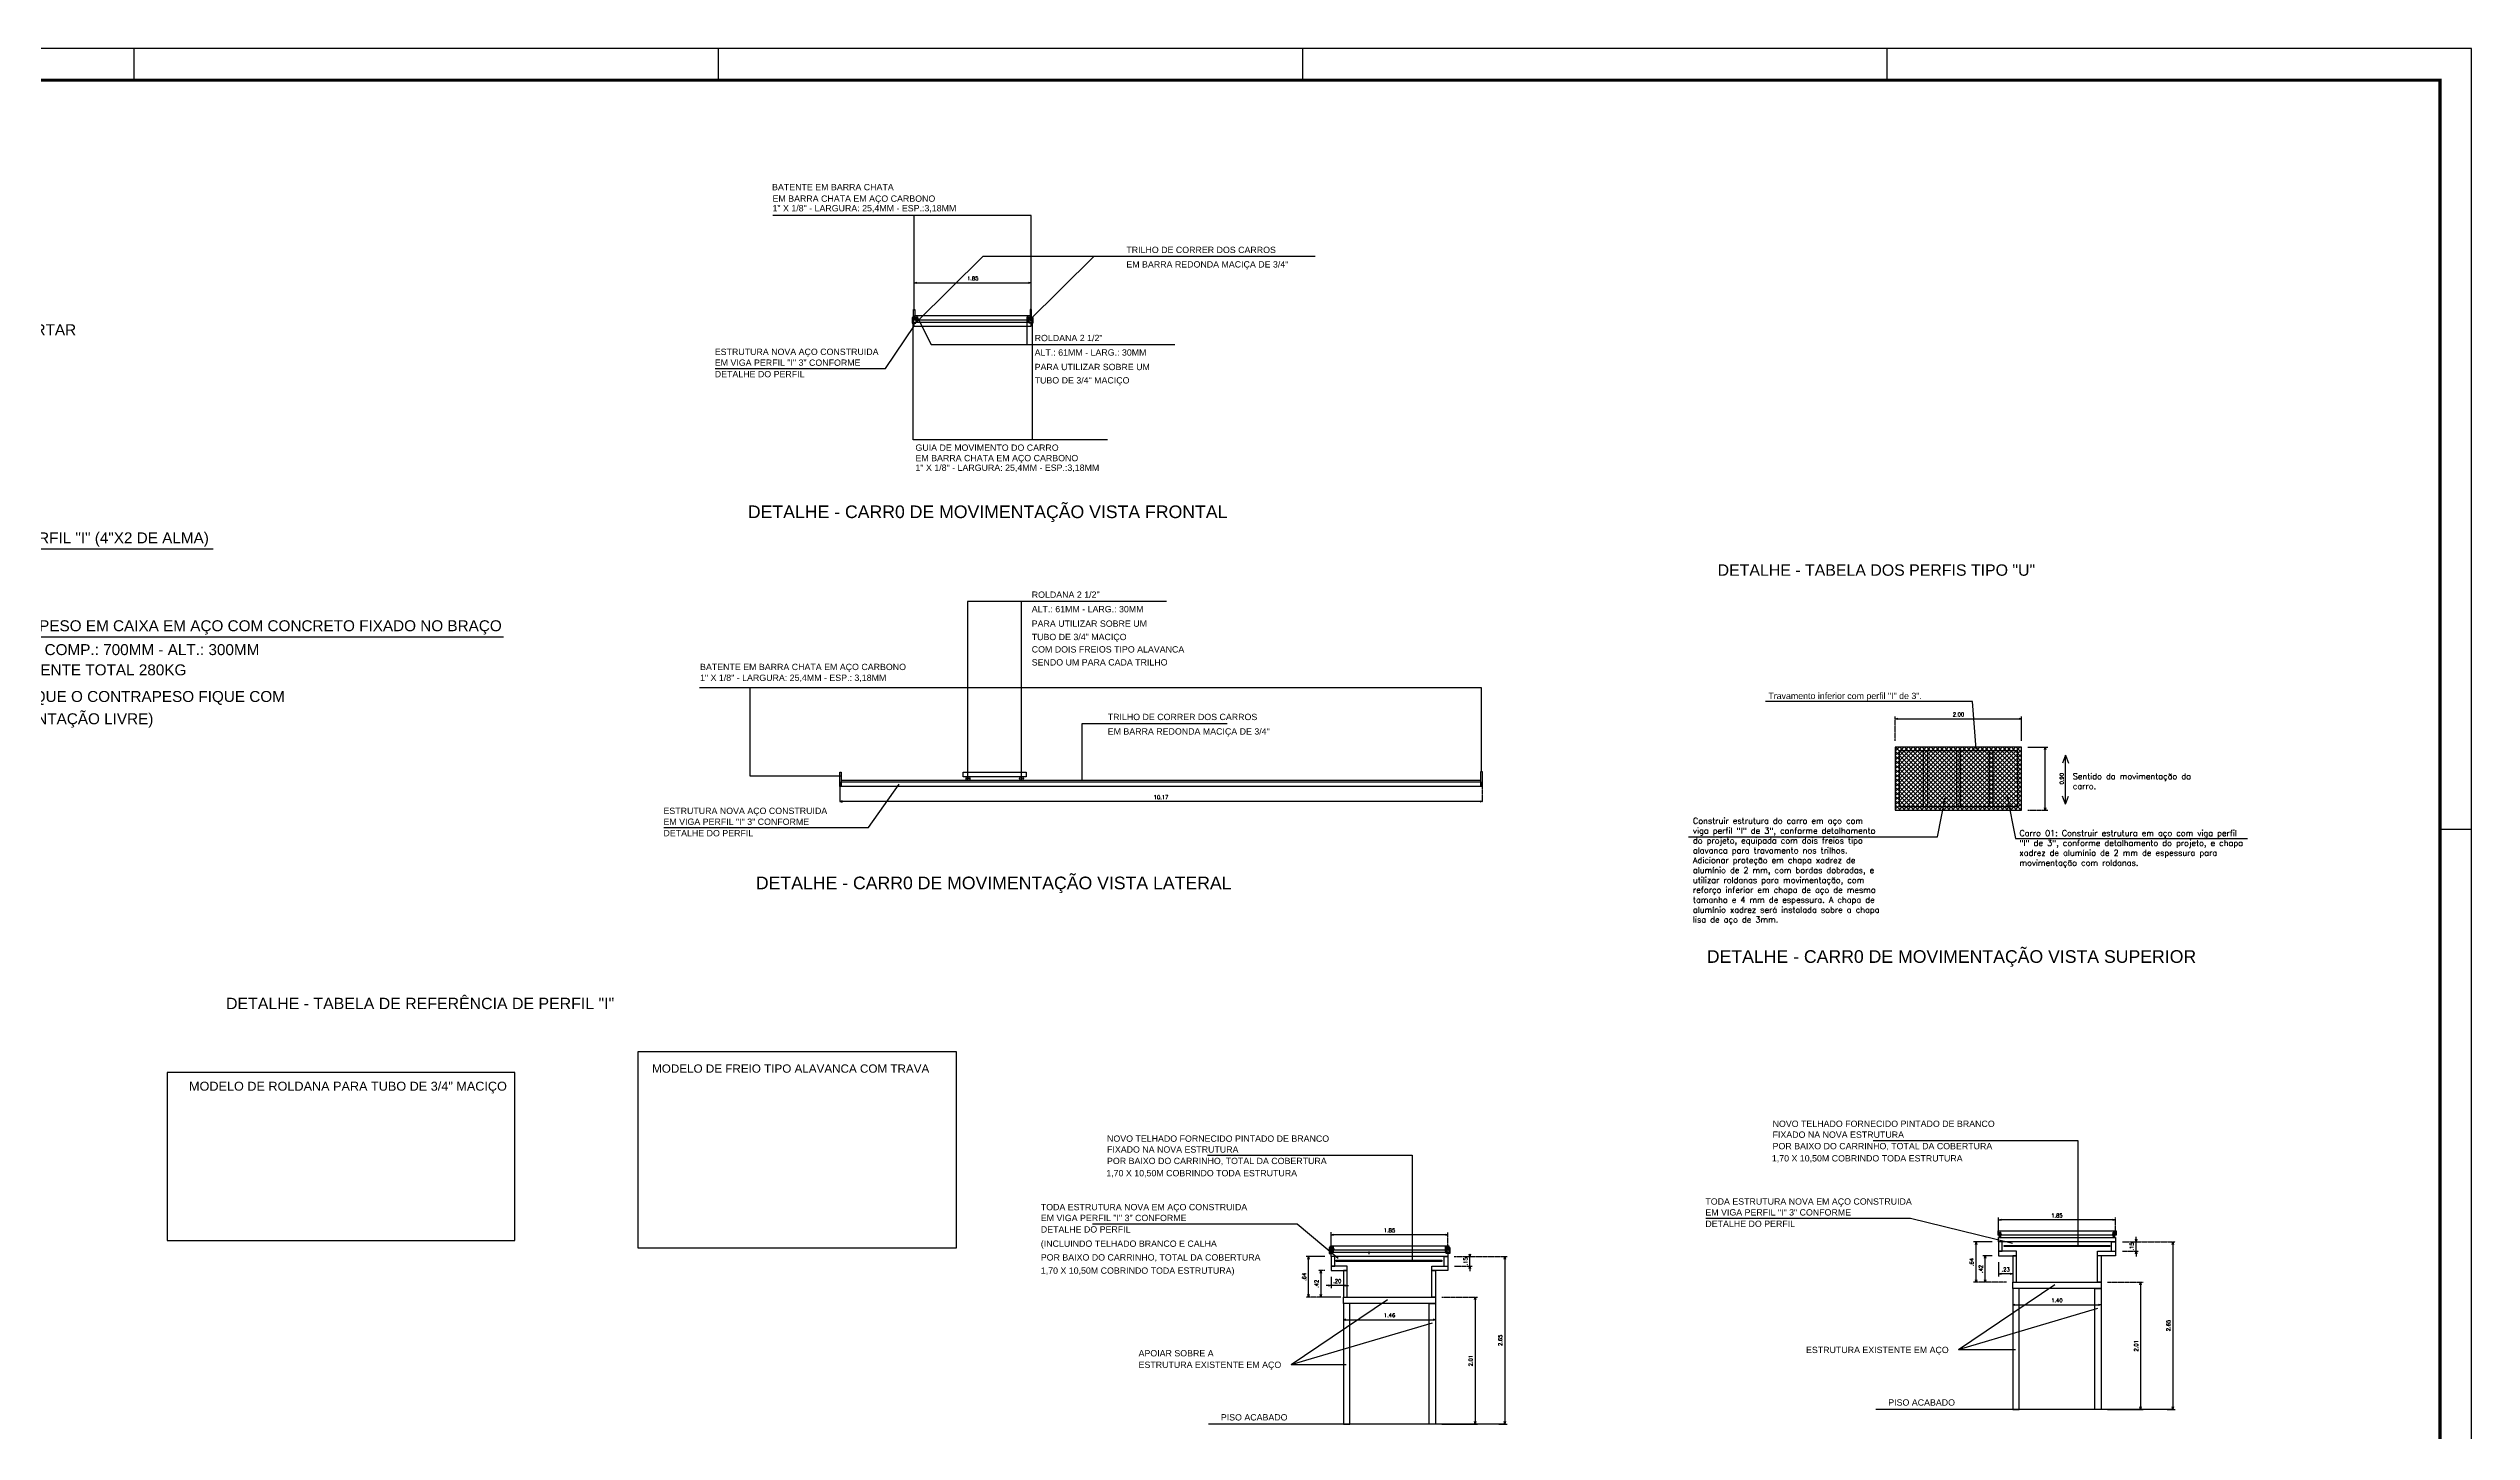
# Model space of a CAD drawing. Header units: millimetres. Extents: x -312439 to 477422, y -331570 to 212570.
# Drawn here: x -14454 to 62255, y -62425 to -18669 of the extents above; entities that cross this region are included whole.
import ezdxf

# ---------------------------------------------------------------- set-up
doc = ezdxf.new("R2010")
doc.units = ezdxf.units.MM
doc.linetypes.add('BORDER', pattern=[44.45, 12.7, -6.35, 12.7, -6.35, 0, -6.35])
doc.linetypes.add('CONTINU', pattern=[0])
doc.layers.add('0.1', color=8, linetype='Continuous', lineweight=13)
for name, color, linetype in [('01', 8, 'Continuous'), ('ARCONDTEXTO', 4, 'Continuous'), ('ARQ-FOLHA', 7, 'Continuous'), ('PB TEXTO', 3, 'Continuous')]:
    doc.layers.add(name, color=color, linetype=linetype)
doc.styles.add('RL_A120E1000', font='arial.ttf', dxfattribs={"width": 1.01, "height": 3})
doc.styles.add('ROMANS', font='romans.shx', dxfattribs={"height": 187.5})
doc.styles.get("Standard").update_dxf_attribs({"font": 'arial.ttf'})

# ---------------------------------------------------------------- blocks, each defined once
blk = doc.blocks.new('FOLHA A0')
at = {"layer": 'ARQ-FOLHA'}
for p, q in [((1189, 0), (0, 0)), ((449, -10), (449, 0)), ((634, -10), (634, 0)), ((819, -10), (819, 0)), ((1004, -10), (1004, 0)), ((1189, -841), (1189, 0)), ((1179, -247), (1189, -247))]:
    blk.add_line(p, q, dxfattribs=at)
at = {"layer": 'ARQ-FOLHA', "const_width": 1}
blk.add_lwpolyline([(1179, -10), (25, -10), (25, -831), (1179, -831), (1179, -10)], dxfattribs=at)
blk = doc.blocks.new('_Open30')
at = {"color": 0, "linetype": 'ByBlock', "lineweight": -2}
for p, q in [((-1, 0.27), (0, 0)), ((0, 0), (-1, -0.27)), ((0, 0), (-1, 0))]:
    blk.add_line(p, q, dxfattribs=at)
blk = doc.blocks.new('A$C87a75f9f')
at = {"layer": '01', "color": 2, "lineweight": -2}
for p, q in [((0.012, 0.069), (0.009, 0.069)), ((0.009, 0), (0.009, 0.069)), ((0.012, 0), (0.009, 0)), ((0.012, 0), (0.012, 0.069)), ((0.032, 0), (0.032, 0.069)), ((0.032, 0.069), (0.036, 0.069)), ((0.032, 0), (0.036, 0)), ((0.036, 0), (0.036, 0.069))]:
    blk.add_line(p, q, dxfattribs=at)
for points in [[(0.009, 0.042), (0, 0.042), (0, 0.029), (0.009, 0.029)], [(0.036, 0.042), (0.043, 0.042), (0.043, 0.029), (0.036, 0.029)]]:
    blk.add_lwpolyline(points, close=True, dxfattribs=at)
for centre, start_param, end_param in [((0.022, 0.069), 3.141593, 6.283185), ((0.022, 0), 0, 3.141593)]:
    blk.add_ellipse(centre, major_axis=(0.01, 0), ratio=0.594996, start_param=start_param, end_param=end_param, dxfattribs=at)
blk = doc.blocks.new('A$C39a30354')
at = {"layer": '01', "color": 3, "lineweight": -2}
for points in [[(0.041, 0.092), (0.058, 0.092), (0.058, 0), (0, 0), (0, 0.015)], [(0.041, 0.092), (0.041, 0.015), (0, 0.015)]]:
    blk.add_lwpolyline(points, dxfattribs=at)

msp = doc.modelspace()

# ---------------------------------------------------------------- hatches: boundary and pattern name
at = {"layer": '01', "lineweight": -2, "transparency": 33554562}
h = msp.add_hatch(dxfattribs=at)
h.set_pattern_fill('_USER', color=2, scale=100, angle=45, double=1, pattern_type=0)
h.set_pattern_definition([(45, (-1793266.57, -175181.66), (-70.710678, 70.710678), []), (135, (-1793266.57, -175181.66), (-70.710678, -70.710678), [])])
h.paths.add_polyline_path([(47742.021, -40891.258), (46966.719, -40891.258), (46966.719, -42651.258), (47742.021, -42651.258)])
h.paths.add_polyline_path([(47862.021, -40891.258), (47742.021, -40891.258), (47742.021, -42651.258), (47862.021, -42651.258)])
h.paths.add_polyline_path([(47892.341, -40891.258), (47862.021, -40891.258), (47862.021, -41883.838), (47892.341, -41883.838)], flags=17)
h.paths.add_polyline_path([(46966.719, -40891.258), (46846.719, -40891.258), (46846.719, -42651.258), (46966.719, -42651.258)])
h.paths.add_polyline_path([(46846.719, -40891.258), (46072.341, -40891.258), (46072.341, -42651.258), (46846.719, -42651.258)])
h.paths.add_polyline_path([(46072.341, -40891.258), (45952.341, -40891.258), (45952.341, -42651.258), (46072.341, -42651.258)])
h.paths.add_polyline_path([(45952.341, -40891.258), (45177.963, -40891.258), (45177.963, -42651.258), (45952.341, -42651.258)])
h.paths.add_polyline_path([(45177.963, -40891.258), (45057.963, -40891.258), (45057.963, -41802.543), (45177.963, -41756.841)])
h.paths.add_polyline_path([(45177.963, -41756.841), (45057.963, -41802.543), (45057.963, -42651.258), (45177.963, -42651.258)])
h.paths.add_polyline_path([(45057.963, -41802.543), (44742.168, -41922.816), (44742.168, -42651.258), (45057.963, -42651.258)])
h.paths.add_polyline_path([(45057.963, -40891.258), (44742.168, -40891.258), (44742.168, -41922.816), (45057.963, -41802.543)])
h.paths.add_polyline_path([(44742.168, -40891.258), (44282.021, -40891.258), (44282.021, -42098.065), (44742.168, -41922.816)])
h.paths.add_polyline_path([(44742.168, -41922.816), (44282.021, -42098.065), (44282.021, -42651.258), (44742.168, -42651.258)])
h.paths.add_polyline_path([(44282.021, -42098.065), (44162.021, -42143.767), (44162.021, -42651.258), (44282.021, -42651.258)])
h.paths.add_polyline_path([(44282.021, -40891.258), (44162.021, -40891.258), (44162.021, -42143.767), (44282.021, -42098.065)])
h.paths.add_polyline_path([(44742.168, -42651.258), (44282.021, -42651.258), (44282.021, -42771.258), (44742.168, -42771.258)])
h.paths.add_polyline_path([(47742.021, -42651.258), (44742.168, -42651.258), (44742.168, -42771.258), (47742.021, -42771.258)])
h.paths.add_polyline_path([(47862.021, -42651.258), (47742.021, -42651.258), (47742.021, -42771.258), (47862.021, -42771.258)])
h.paths.add_polyline_path([(48012.341, -41883.838), (47892.341, -41883.838), (47892.341, -42651.258), (47862.021, -42651.258), (47862.021, -42771.258), (48012.341, -42771.258)])
h.paths.add_polyline_path([(48012.341, -40771.258), (47862.021, -40771.258), (47862.021, -40891.258), (47892.341, -40891.258), (47892.341, -41883.838), (48012.341, -41883.838)])
h.paths.add_polyline_path([(47862.021, -40771.258), (47742.021, -40771.258), (47742.021, -40891.258), (47862.021, -40891.258)])
h.paths.add_polyline_path([(47742.021, -40771.258), (44742.168, -40771.258), (44742.168, -40891.258), (47742.021, -40891.258)])
h.paths.add_polyline_path([(44742.168, -40771.258), (44282.021, -40771.258), (44282.021, -40891.258), (44742.168, -40891.258)])
h.paths.add_polyline_path([(44282.021, -40771.258), (44162.021, -40771.258), (44162.021, -40891.258), (44282.021, -40891.258)])
h.paths.add_polyline_path([(44132.341, -40891.258), (44162.021, -40891.258), (44162.021, -40771.258), (44012.341, -40771.258), (44012.341, -41883.838), (44132.341, -41883.838)])
h.paths.add_polyline_path([(44132.341, -41883.838), (44012.341, -41883.838), (44012.341, -42200.774), (44132.341, -42155.071)])
h.paths.add_polyline_path([(44132.341, -42155.071), (44012.341, -42200.774), (44012.341, -42771.258), (44162.021, -42771.258), (44162.021, -42651.258), (44132.341, -42651.258)])
h.paths.add_polyline_path([(44282.021, -42651.258), (44162.021, -42651.258), (44162.021, -42771.258), (44282.021, -42771.258)])

# ---------------------------------------------------------------- linework, layer by layer
at = {"color": 7}
for points in [[(47458.395, -56536.541), (50806.512, -56536.541), (50806.512, -56575.13), (47458.395, -56575.13)], [(26308.954, -57005.935), (29657.071, -57005.935), (29657.071, -57044.523), (26308.954, -57044.523)]]:
    msp.add_lwpolyline(points, close=True, dxfattribs=at)
at = {"layer": '0.1', "color": 8, "linetype": 'CONTINU', "lineweight": -2}
for p, q in [((13044.526, -27307.721), (15125.28, -25254.543)), ((25642.529, -25254.543), (15125.28, -25254.543)), ((16563.675, -27308.821), (18645.544, -25254.543)), ((16656.842, -26808.145), (16656.842, -26002.654)), ((13036.842, -26082.654), (16576.842, -26082.654)), ((12044.31, -28793.32), (12957.948, -27437.72)), ((16683.891, -27374.422), (16683.891, -31047.559)), ((6655.358, -28793.32), (12044.31, -28793.32)), ((-19963.318, -34496.831), (-9239.654, -34496.831)), ((-52.518, -37297.541), (-19357.248, -37297.541)), ((7745.62, -38894.289), (7745.62, -41685.552)), ((44092.341, -39879.29), (47932.341, -39879.29)), ((48012.341, -40571.258), (48012.341, -39799.29)), ((48212.341, -40771.258), (48840.574, -40771.258)), ((48760.574, -42691.258), (48760.574, -40851.258)), ((7745.62, -41685.552), (10616.99, -41685.552)), ((10596.512, -42019.924), (10596.512, -42497.173)), ((11506.17, -43317.315), (12474.088, -41946.198)), ((30856.512, -42497.173), (10676.512, -42497.173)), ((45349.53, -43610.448), (45587.626, -42376.245)), ((5030.394, -43317.315), (11506.17, -43317.315)), ((37464.179, -43610.448), (45349.53, -43610.448)), ((22243.452, -53686.66), (28719.227, -53686.66)), ((28719.227, -53686.66), (28719.227, -57023.797)), ((43313.577, -53217.267), (49789.352, -53217.267)), ((49789.352, -53217.267), (49789.352, -56554.403)), ((18598.099, -55852.98), (25073.875, -55852.98)), ((25073.875, -55852.98), (26374.834, -56941.497)), ((38014.609, -55675.75), (44490.384, -55675.75)), ((44490.384, -55675.75), (47724.918, -56462.511)), ((47280.392, -56223.473), (47280.392, -55651.172)), ((50900.392, -55731.172), (47360.392, -55731.172)), ((26150.267, -56692.867), (26150.267, -56120.565)), ((29770.267, -56200.565), (26230.267, -56200.565)), ((27352.906, -56812.867), (27352.906, -56732.867)), ((47080.392, -56423.473), (46489.374, -56423.473)), ((46569.374, -57623.473), (46569.374, -56503.473)), ((51475.684, -56423.473), (51715.904, -56423.473)), ((51635.904, -56343.473), (51635.904, -56263.473)), ((51635.904, -56723.473), (51635.904, -56423.473)), ((52797.353, -56503.473), (52797.353, -61643.473)), ((25950.267, -56892.867), (25359.249, -56892.867)), ((25439.249, -58092.867), (25439.249, -56972.867)), ((25830.124, -57412.867), (25830.124, -58092.867)), ((30385.559, -56892.867), (30625.78, -56892.867)), ((30545.78, -57192.867), (30545.78, -56892.867)), ((30545.78, -57272.867), (30545.78, -57352.867)), ((31646.962, -56972.867), (31646.962, -62112.867)), ((47080.392, -56863.473), (46779.012, -56863.473)), ((46859.012, -57623.473), (46859.012, -56943.473)), ((47280.392, -57063.473), (47280.392, -57518.24)), ((47650.392, -57438.24), (47360.392, -57438.24)), ((51635.904, -56803.473), (51635.904, -56883.473)), ((24884.793, -60302.892), (27932.647, -58244.843)), ((26460.267, -58172.867), (25750.124, -58172.867)), ((26070.267, -57806.753), (25990.267, -57806.753)), ((26150.267, -57532.867), (26150.267, -57886.753)), ((26540.267, -57806.753), (26150.267, -57806.753)), ((26620.267, -57806.753), (26700.267, -57806.753)), ((30707.98, -58252.867), (30707.98, -62112.867)), ((46014.918, -59833.498), (49062.772, -57775.449)), ((50530.392, -57903.473), (50530.392, -58497.181)), ((51778.105, -57783.473), (51778.105, -61643.473)), ((24884.793, -60302.892), (29358.67, -58989.958)), ((26620.267, -58886.575), (29380.267, -58886.575)), ((29460.267, -58372.867), (29460.267, -58966.575)), ((46014.918, -59833.498), (50428.795, -58520.565)), ((47810.392, -58417.181), (50450.392, -58417.181)), ((24884.793, -60302.892), (26624.662, -60302.892)), ((46014.918, -59833.498), (47814.787, -59833.498)), ((50730.392, -61723.473), (51858.105, -61723.473)), ((52617.037, -61723.473), (52877.353, -61723.473)), ((29660.267, -62192.867), (30787.98, -62192.867)), ((31466.646, -62192.867), (31726.962, -62192.867))]:
    msp.add_line(p, q, dxfattribs=at)
at = {"layer": '0.1', "color": 8, "linetype": 'BORDER', "lineweight": -2}
for p, q in [((12956.842, -26808.145), (12956.842, -26002.654)), ((44012.341, -40571.258), (44012.341, -39799.29)), ((30936.512, -42019.924), (30936.512, -42497.173)), ((48212.341, -42771.258), (48840.574, -42771.258)), ((50980.392, -56223.473), (50980.392, -55651.172)), ((29850.267, -56692.867), (29850.267, -56120.565)), ((51200.658, -56423.473), (52877.353, -56423.473)), ((51203.265, -56723.473), (51715.904, -56723.473)), ((25950.267, -57332.867), (25750.124, -57332.867)), ((30050.267, -56892.867), (31726.962, -56892.867)), ((30053.141, -57192.867), (30625.78, -57192.867)), ((47730.392, -57195.721), (47730.392, -57518.24)), ((26340.267, -58172.867), (25359.249, -58172.867)), ((26540.267, -57532.867), (26540.267, -57886.753)), ((29660.267, -58172.867), (30787.98, -58172.867)), ((47530.392, -57703.473), (46489.374, -57703.473)), ((47530.392, -57703.473), (46779.012, -57703.473)), ((47730.392, -57903.473), (47730.392, -58497.181)), ((50730.392, -57703.473), (51858.105, -57703.473)), ((26540.267, -58372.867), (26540.267, -58966.575))]:
    msp.add_line(p, q, dxfattribs=at)
at = {"layer": '0.1', "color": 7, "linetype": 'CONTINU', "lineweight": -2}
for p, q in [((52803.501, -61723.473), (43400.887, -61723.473)), ((31673.376, -62192.867), (22270.762, -62192.867))]:
    msp.add_line(p, q, dxfattribs=at)
at = {"layer": '0.1', "color": 8, "linetype": 'CONTINU', "lineweight": -2}
for points in [[(16651.691, -26948.936), (16651.691, -23957.751), (8481.547, -23957.751)], [(12956.325, -26959.653), (12956.325, -23957.751)], [(19071.058, -31047.559), (12918.281, -31047.559), (12918.281, -27343.158)], [(13076.702, -27226.434), (13493.281, -28034.409), (21203.301, -28034.1)], [(16523.589, -27223.948), (16523.589, -28042.247)], [(20942.621, -36162.237), (14643.256, -36162.237), (14643.256, -41804.176)], [(16338.077, -36162.237), (16338.077, -41803.059)], [(30915.338, -41547.298), (30915.338, -38894.289), (6154.894, -38894.289)], [(22861.749, -40031.078), (18257.206, -40031.078), (18257.206, -41834.746)]]:
    msp.add_lwpolyline(points, dxfattribs=at)
at = {"layer": '01', "color": 2, "lineweight": -2}
for p, q in [((49399.366, -41023.286), (49301.215, -41280.374)), ((49399.366, -42581.99), (49399.366, -41023.286)), ((49399.366, -41023.286), (49497.517, -41280.374)), ((49399.366, -42581.99), (49301.215, -42324.902)), ((49399.366, -42581.99), (49497.517, -42324.902))]:
    msp.add_line(p, q, dxfattribs=at)
at = {"layer": '01', "color": 3, "lineweight": -2}
for points in [[(12975.999, -27259.928), (12933.65, -27259.928), (12933.65, -26930.675), (12975.999, -26930.675)], [(16629.834, -27259.928), (16672.182, -27259.928), (16672.182, -26930.675), (16629.834, -26930.675)], [(10638.86, -42019.924), (10596.512, -42019.924), (10596.512, -41564.607), (10638.86, -41564.607)], [(30936.512, -42019.924), (30894.164, -42019.924), (30894.164, -41547.298), (30936.512, -41547.298)], [(47400.392, -56423.473), (47280.392, -56423.473), (47280.392, -56723.473), (47400.392, -56723.473)], [(47850.392, -56723.473), (47280.392, -56723.473), (47280.392, -56863.473), (47850.392, -56863.473)], [(26270.267, -56892.867), (26150.267, -56892.867), (26150.267, -57192.867), (26270.267, -57192.867)], [(26660.267, -57192.867), (26150.267, -57192.867), (26150.267, -57332.867), (26660.267, -57332.867)], [(26660.267, -57332.867), (26540.267, -57332.867), (26540.267, -58172.867), (26660.267, -58172.867)], [(29340.267, -57332.867), (29460.267, -57332.867), (29460.267, -58172.867), (29340.267, -58172.867)], [(47850.392, -56863.473), (47730.392, -56863.473), (47730.392, -57703.473), (47850.392, -57703.473)]]:
    msp.add_lwpolyline(points, close=True, dxfattribs=at)
at = {"layer": '01', "color": 4, "lineweight": -2}
for points in [[(12948.668, -27325.305), (16648.668, -27325.305), (16648.668, -27465.305), (12948.668, -27465.305)], [(10638.86, -41867.924), (30894.164, -41867.924), (30894.164, -42019.924), (10638.86, -42019.924)], [(26150.267, -56752.867), (29850.267, -56752.867), (29850.267, -56892.867), (26150.267, -56892.867)], [(47280.392, -56283.473), (50980.392, -56283.473), (50980.392, -56423.473), (47280.392, -56423.473)]]:
    msp.add_lwpolyline(points, close=True, dxfattribs=at)
at = {"layer": '01', "color": 2, "lineweight": -2}
for points in [[(12975.999, -27119.928), (16629.834, -27119.928), (16629.834, -27259.928), (12975.999, -27259.928)], [(48012.341, -40771.258), (44012.341, -40771.258), (44012.341, -42771.258), (48012.341, -42771.258)], [(47892.341, -40891.258), (44132.341, -40891.258), (44132.341, -42651.258), (47892.341, -42651.258)], [(10645.734, -41867.924), (30887.057, -41867.924), (30887.057, -41829.924), (10645.734, -41829.924)], [(14502.8, -41567.924), (16502.8, -41567.924), (16502.8, -41707.924), (14502.8, -41707.924)], [(26135.25, -56547.49), (29873.781, -56547.49), (29873.781, -56687.49), (26135.25, -56687.49)], [(47265.375, -56078.096), (51003.906, -56078.096), (51003.906, -56218.096), (47265.375, -56218.096)]]:
    msp.add_lwpolyline(points, close=True, dxfattribs=at)
at = {"layer": '01', "color": 8, "lineweight": -2}
for points in [[(46570.31, -40838.423), (46460.597, -39330.057), (39908.163, -39330.057)], [(47556.841, -42331.204), (47820.103, -43661.661), (55159.549, -43661.661)]]:
    msp.add_lwpolyline(points, dxfattribs=at)
at = {"layer": '01', "color": 2, "lineweight": -2}
for points in [[(44910.76, -42651.258), (44910.76, -40891.258)], [(45030.76, -40891.258), (45030.76, -42651.258)], [(45952.341, -40891.258), (45952.341, -42651.258)], [(46072.341, -42651.258), (46072.341, -40891.258)], [(46986.559, -40891.258), (46986.559, -42651.258)], [(47106.559, -42651.258), (47106.559, -40891.258)]]:
    msp.add_lwpolyline(points, dxfattribs=at)
at = {"layer": '01', "color": 7, "lineweight": -2}
for points in [[(4205.284, -56616.219), (14293.646, -56616.219), (14293.646, -50408.426), (4205.284, -50408.426)], [(-10690.506, -56386.504), (308.805, -56386.504), (308.805, -51067.801), (-10690.506, -51067.801)]]:
    msp.add_lwpolyline(points, close=True, dxfattribs=at)
at = {"layer": '01', "color": 3, "lineweight": -2}
for points in [[(50980.392, -56423.473), (50980.392, -56863.473), (50410.392, -56863.473)], [(50530.392, -56863.473), (50530.392, -57703.473), (50410.392, -57703.473), (50410.392, -56723.473)], [(50410.392, -56723.473), (50980.392, -56723.473)], [(50860.392, -56723.473), (50860.392, -56423.473), (50980.392, -56423.473)], [(29850.267, -56892.867), (29850.267, -57332.867), (29340.267, -57332.867), (29340.267, -57192.867), (29850.267, -57192.867)], [(29730.267, -57192.867), (29730.267, -56892.867), (29850.267, -56892.867)]]:
    msp.add_lwpolyline(points, dxfattribs=at)
at = {"layer": '01', "color": 1, "lineweight": -2}
for points in [[(26540.267, -58172.867), (29460.267, -58172.867), (29460.267, -58372.867), (26540.267, -58372.867)], [(47730.392, -57703.473), (50530.392, -57703.473), (50530.392, -57903.473), (47730.392, -57903.473)], [(47930.392, -57903.473), (47730.392, -57903.473), (47730.392, -61723.473), (47930.392, -61723.473)], [(50330.392, -57903.473), (50530.392, -57903.473), (50530.392, -61723.473), (50330.392, -61723.473)], [(26740.267, -58372.867), (26540.267, -58372.867), (26540.267, -62192.867), (26740.267, -62192.867)], [(29260.267, -58372.867), (29460.267, -58372.867), (29460.267, -62192.867), (29260.267, -62192.867)]]:
    msp.add_lwpolyline(points, close=True, dxfattribs=at)
at = {"layer": '01', "color": 2, "lineweight": -2}
for centre, radius in [((13041.965, -27306.305), 19), ((16561.569, -27306.305), 19), ((14656.263, -41768.924), 61), ((14656.263, -41768.924), 16.288), ((16349.338, -41768.924), 61), ((16349.338, -41768.924), 16.288), ((26196.677, -56733.867), 19), ((29803.858, -56733.867), 19), ((47326.802, -56264.473), 19), ((50933.983, -56264.473), 19)]:
    msp.add_circle(centre, radius, dxfattribs=at)

# ---------------------------------------------------------------- block references
at = {"layer": '0.1', "color": 8, "linetype": 'CONTINU', "lineweight": -2, "xscale": 80, "yscale": 80, "zscale": 80}
for p, rotation in [((12956.842, -26082.654), 180), ((44012.341, -39879.29), 180), ((48760.574, -40771.258), 90), ((48760.574, -42771.258), 270), ((47280.392, -55731.172), 180), ((26150.267, -56200.565), 180), ((46569.374, -56423.473), 90), ((51635.904, -56423.473), 270), ((51635.904, -56723.473), 90), ((52797.353, -56423.473), 90), ((25439.249, -56892.867), 90), ((25830.124, -57332.867), 90), ((30545.78, -56892.867), 270), ((30545.78, -57192.867), 90), ((31646.962, -56892.867), 90), ((46859.012, -56863.473), 90), ((47280.392, -57438.24), 180), ((25439.249, -58172.867), 270), ((25830.124, -58172.867), 270), ((26540.267, -57806.753), 180), ((30707.98, -58172.867), 90), ((46569.374, -57703.473), 270), ((46859.012, -57703.473), 270), ((51778.105, -57703.473), 90), ((26540.267, -58886.575), 180), ((47730.392, -58417.181), 180), ((30707.98, -62192.867), 270), ((31646.962, -62192.867), 270), ((51778.105, -61723.473), 270), ((52797.353, -61723.473), 270)]:
    msp.add_blockref('_Open30', p, dxfattribs=dict(at, rotation=rotation))
at = {"layer": '0.1', "color": 8, "linetype": 'CONTINU', "lineweight": -2, "yscale": 80, "zscale": 80}
for p, xscale in [((16656.842, -26082.654), 80), ((48012.341, -39879.29), 80), ((10596.512, -42497.173), -80), ((30936.512, -42497.173), 80), ((50980.392, -55731.172), 80), ((29850.267, -56200.565), 80), ((47730.392, -57438.24), 80), ((26150.267, -57806.753), 80), ((29460.267, -58886.575), 80), ((50530.392, -58417.181), 80)]:
    msp.add_blockref('_Open30', p, dxfattribs=dict(at, xscale=xscale))
at = {"layer": '01', "color": 3, "lineweight": -2, "yscale": 2000, "zscale": 2000}
for name, p, xscale in [('A$C39a30354', (13003.963, -27361.727), -2000), ('A$C87a75f9f', (12997.105, -27295.438), 2000), ('A$C87a75f9f', (16516.204, -27294.035), 2000), ('A$C39a30354', (16593.373, -27361.727), 2000), ('A$C39a30354', (26205.562, -56789.289), -2000), ('A$C87a75f9f', (26151.817, -56723), 2000), ('A$C87a75f9f', (29758.492, -56721.597), 2000), ('A$C39a30354', (29794.972, -56789.289), 2000), ('A$C87a75f9f', (47281.942, -56253.606), 2000), ('A$C87a75f9f', (50888.617, -56252.203), 2000)]:
    msp.add_blockref(name, p, dxfattribs=dict(at, xscale=xscale))
at = {"layer": 'ARQ-FOLHA', "xscale": 100, "yscale": 100, "zscale": 100}
msp.add_blockref('FOLHA A0', (-56644.789, -18669.027), dxfattribs=at)

# ---------------------------------------------------------------- texts
at = {"layer": '0.1', "color": 7, "text_generation_flag": 6}
for s, height, p in [('BATENTE EM BARRA CHATA', 200, (8454.621, -23153.926)), ('1" X 1/8" - LARGURA: 25,4MM - ESP.:3,18MM', 200, (8467.904, -23823.331)), ('EM BARRA CHATA EM AÇO CARBONO', 200, (8467.904, -23518.517)), ('TRILHO DE CORRER DOS CARROS', 200, (19670.049, -25140.971)), ('EM BARRA REDONDA MACIÇA DE 3/4"', 200, (19670.049, -25598.973)), ('NOVO CABO DE AÇO CAPAZ DE SUPORTAR', 346.24434, (-23870.174, -27740.873)), ('ESTRUTURA NOVA AÇO CONSTRUIDA ', 200, (6640.736, -28365.128)), ('ALT.: 61MM - LARG.: 30MM', 200, (16766.914, -28386.677)), ('ROLDANA 2 1/2" ', 200, (16766.914, -27928.675)), ('EM VIGA PERFIL "I" 3" CONFORME', 200, (6640.736, -28708.725)), ('DETALHE DO PERFIL', 200, (6640.736, -29071.184)), ('TUBO DE 3/4" MACIÇO', 200, (16766.914, -29267.848)), ('PARA UTILIZAR SOBRE UM ', 200, (16766.914, -28845.296)), ('GUIA DE MOVIMENTO DO CARRO', 200, (12993.952, -31397.425)), ('1" X 1/8" - LARGURA: 25,4MM - ESP.:3,18MM', 200, (12993.952, -32031.951)), ('EM BARRA CHATA EM AÇO CARBONO', 200, (12993.952, -31727.137)), ('NOVO BRAÇO EM PERFIL "I" (4"X2 DE ALMA)', 346.24434, (-19700.243, -34324.793)), ('ROLDANA 2 1/2" ', 200, (16674.58, -36048.665)), ('NOVO CONTRAPESO EM CAIXA EM AÇO COM CONCRETO FIXADO NO BRAÇO', 346.24434, (-18349.242, -37105.517)), ('ALT.: 61MM - LARG.: 30MM', 200, (16674.58, -36506.667)), ('PARA UTILIZAR SOBRE UM ', 200, (16674.58, -36965.285)), ('LARG.: 500MM - COMP.: 700MM - ALT.: 300MM', 346.24434, (-18338.531, -37861.039)), ('TUBO DE 3/4" MACIÇO', 200, (16674.58, -37387.837)), ('COM DOIS FREIOS TIPO ALAVANCA ', 200, (16674.58, -37779.367)), ('APROXIMADAMENTE TOTAL 280KG', 346.24434, (-18338.531, -38501.288)), ('BATENTE EM BARRA CHATA EM AÇO CARBONO', 200, (6174.363, -38335.38)), ('SENDO UM PARA CADA TRILHO', 200, (16674.58, -38189.995)), ('(IMPORTANTE QUE O CONTRAPESO FIQUE COM ', 346.24434, (-18387.523, -39343.147)), ('1" X 1/8" - LARGURA: 25,4MM - ESP.: 3,18MM', 200, (6174.363, -38677.524)), ('Travamento inferior com perfil "I" de 3".', 200, (39992.94, -39251.657)), ('A SUA MOVIMENTAÇÃO LIVRE)', 346.24434, (-18387.523, -40048.291)), ('TRILHO DE CORRER DOS CARROS', 200, (19080.496, -39917.506)), ('EM BARRA REDONDA MACIÇA DE 3/4"', 200, (19080.496, -40375.508)), ('ESTRUTURA NOVA AÇO CONSTRUIDA ', 200, (5015.773, -42889.123)), ('EM VIGA PERFIL "I" 3" CONFORME', 200, (5015.773, -43232.72)), ('DETALHE DO PERFIL', 200, (5015.773, -43595.18)), ('NOVO TELHADO FORNECIDO PINTADO DE BRANCO', 200, (40128.343, -52789.074)), ('NOVO TELHADO FORNECIDO PINTADO DE BRANCO', 200, (19058.219, -53258.468)), ('FIXADO NA NOVA ESTRUTURA', 200, (19058.219, -53602.065)), ('1,70 X 10,50M COBRINDO TODA ESTRUTURA', 200, (40104.895, -53881.545)), ('FIXADO NA NOVA ESTRUTURA', 200, (40128.343, -53132.671)), ('POR BAIXO DO CARRINHO, TOTAL DA COBERTURA', 200, (40128.343, -53495.131)), ('1,70 X 10,50M COBRINDO TODA ESTRUTURA', 200, (19034.77, -54350.939)), ('POR BAIXO DO CARRINHO, TOTAL DA COBERTURA', 200, (19058.219, -53964.525)), ('TODA ESTRUTURA NOVA EM AÇO CONSTRUIDA ', 200, (16961.704, -55424.788)), ('TODA ESTRUTURA NOVA EM AÇO CONSTRUIDA ', 200, (37999.987, -55247.558)), ('EM VIGA PERFIL "I" 3" CONFORME', 200, (16961.704, -55768.384)), ('DETALHE DO PERFIL', 200, (16961.704, -56130.844)), ('EM VIGA PERFIL "I" 3" CONFORME', 200, (37999.987, -55591.155)), ('DETALHE DO PERFIL', 200, (37999.987, -55953.614)), ('(INCLUINDO TELHADO BRANCO E CALHA', 200, (16961.704, -56582.012)), ('1,70 X 10,50M COBRINDO TODA ESTRUTURA)', 200, (16961.704, -57434.534)), ('POR BAIXO DO CARRINHO, TOTAL DA COBERTURA', 200, (16961.704, -57015.961)), ('ESTRUTURA EXISTENTE EM AÇO', 200, (41186.71, -59944.023)), ('APOIAR SOBRE A ', 200, (20056.585, -60049.273)), ('ESTRUTURA EXISTENTE EM AÇO', 200, (20056.585, -60413.417)), ('PISO ACABADO', 200, (22660.605, -62075.907)), ('PISO ACABADO', 200, (43790.73, -61606.513))]:
    msp.add_text(s, height=height, rotation=180, dxfattribs=at).set_placement(p)
at = {"layer": '0.1', "color": 7}
for s, height, p in [('DETALHE - CARR0 DE MOVIMENTAÇÃO VISTA FRONTAL', 400, (7688.433, -33526.562)), ('DETALHE - TABELA DOS PERFIS TIPO "U"', 360, (38387.674, -35350.779, -14402.798)), ('DETALHE - CARR0 DE MOVIMENTAÇÃO VISTA LATERAL', 400, (7941.757, -45269.276)), ('DETALHE - CARR0 DE MOVIMENTAÇÃO VISTA SUPERIOR', 400, (38046.036, -47597.536)), ('DETALHE - TABELA DE REFERÊNCIA DE PERFIL "I"', 360, (-8832.009, -49062.457, -14402.798))]:
    msp.add_text(s, height=height, dxfattribs=at).set_placement(p)
at = {"layer": '0.1', "color": 7, "linetype": 'CONTINU', "lineweight": -2, "char_height": 120, "attachment_point": 5, "style": 'ROMANS'}
for s, insert in [('\\A1;1.85', (14806.842, -25942.654)), ('\\A1;2.00', (46012.341, -39739.29)), ('\\A1;10.17', (20766.512, -42357.173)), ('\\A1;1.85', (49130.392, -55591.172)), ('\\A1;1.85', (28000.267, -56060.565)), ('\\A1;.23', (47505.392, -57298.24)), ('\\A1;.20', (26345.267, -57666.753)), ('\\A1;1.40', (49130.392, -58277.181)), ('\\A1;1.46', (28000.267, -58746.575))]:
    msp.add_mtext(s, dxfattribs=dict(at, insert=insert))
at = {"layer": '0.1', "color": 7, "linetype": 'CONTINU', "lineweight": -2, "char_height": 120, "attachment_point": 5, "rotation": 90, "style": 'ROMANS'}
for s, insert in [('\\A1;0.90', (49282.883, -41771.258)), ('\\A1;.15', (51495.904, -56573.473)), ('\\A1;.64', (25299.249, -57532.867)), ('\\A1;.15', (30405.78, -57042.867)), ('\\A1;.64', (46429.374, -57063.473)), ('\\A1;.42', (46719.012, -57283.473)), ('\\A1;.42', (25690.124, -57752.867)), ('\\A1;2.65', (52657.353, -59073.473)), ('\\A1;2.65', (31506.962, -59542.867)), ('\\A1;2.01', (51638.105, -59713.473)), ('\\A1;2.01', (30567.98, -60182.867))]:
    msp.add_mtext(s, dxfattribs=dict(at, insert=insert))
at = {"layer": 'ARCONDTEXTO', "color": 7, "linetype": 'Continuous', "lineweight": -3, "char_height": 187.5, "attachment_point": 3, "style": 'ROMANS'}
for s, width, insert in [('\\pxql;Sentido da movimentação do carro.', 4163.55123, (53794.413, -41602.457)), ('\\pxql;Construir estrutura do carro em aço com viga perfil "I" de 3", conforme detalhamento do projeto, equipada com dois freios tipo alavanca para travamento nos trilhos. Adicionar proteção em chapa xadrez de alumínio de 2 mm, com bordas dobradas, e utilizar roldanas para movimentação, com reforço inferior em chapa de aço de mesmo tamanho e 4 mm de espessura. A chapa de alumínio xadrez será instalada sobre a chapa lisa de aço de 3mm.', 6434.52929, (44041.368, -43009.49))]:
    msp.add_mtext_dynamic_manual_height_columns(s, width=width, gutter_width=18.75, heights=[0], dxfattribs=dict(at, insert=insert))
at = {"layer": 'ARCONDTEXTO', "color": 7, "linetype": 'Continuous', "lineweight": -3, "insert": (55684.182, -43399.239), "char_height": 187.5, "width": 7742.29775, "attachment_point": 3, "style": 'ROMANS'}
msp.add_mtext('\\pxql;Carro 01: Construir estrutura em aço com viga perfil "I" de 3", conforme detalhamento do projeto, e chapa xadrez de alumínio de 2 mm de espessura para movimentação com roldanas.', dxfattribs=at)
at = {"layer": 'PB TEXTO', "color": 7, "attachment_point": 2, "style": 'RL_A120E1000'}
for s, insert, char_height, width in [('MODELO DE ROLDANA PARA TUBO DE 3/4" MACIÇO', (-4972.061, -51358.493), 283.75518, 14683.18397), ('MODELO DE FREIO TIPO ALAVANCA COM TRAVA', (9043.409, -50812.164), 261.50878, 13532.02234)]:
    msp.add_mtext(s, dxfattribs=dict(at, insert=insert, char_height=char_height, width=width))

doc.saveas('drawing.dxf')
